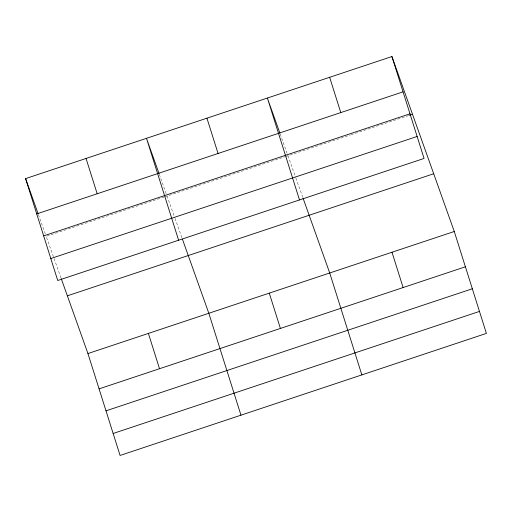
<?xml version="1.0" encoding="UTF-8"?>
<svg xmlns="http://www.w3.org/2000/svg" width="512" height="512" viewBox="0 0 512 512"><rect width="100%" height="100%" fill="white"/><g stroke="black" fill="none" stroke-linecap="round" stroke-linejoin="round"><path stroke-width="0.38" stroke-dasharray="2.56 1.92" d="M164.038 197.069L46.17 236.339L53.856 257.901M164.794 196.813L284.928 156.787M285.683 156.538L350.227 135.027M350.976 134.778L408.755 115.526M280.205 134.035L287.149 153.53M287.949 155.782L295.635 177.344M295.898 178.086L302.79 197.421M159.315 174.317L166.259 193.811M167.059 196.058L174.746 217.619M175.008 218.368L182.163 238.438M38.426 214.592L45.37 234.093M54.118 258.643L61.274 278.72"/><path stroke-width="0.77" d="M391.93 56.544L424.058 158.445L57.728 280.506L25.6 178.605L391.93 56.544L454.272 231.494L486.4 333.395L120.07 455.456L87.942 353.555L61.274 278.72M36.73 213.907L403.059 91.846M43.661 235.885L409.99 113.824M409.504 115.277L412.506 114.278M50.797 258.528L417.133 136.467M67.366 295.821L433.702 173.76M87.942 353.555L454.272 231.494M99.072 388.858L465.402 266.797M105.997 410.835L472.333 288.774M113.139 433.478L479.469 311.418M279.936 133.286L267.379 98.048L299.507 199.942M303.053 198.163L329.722 272.998L361.85 374.893M159.046 173.568L146.49 138.323L178.618 240.224M182.426 239.187L208.832 313.28L240.96 415.174M25.6 178.605L38.157 213.843M391.994 252.25L403.123 287.546M329.658 77.293L340.787 112.595M269.274 293.139L280.403 328.435M206.931 118.182L218.067 153.485M148.384 333.414L159.514 368.717M86.042 158.464L97.178 193.766"/></g></svg>
